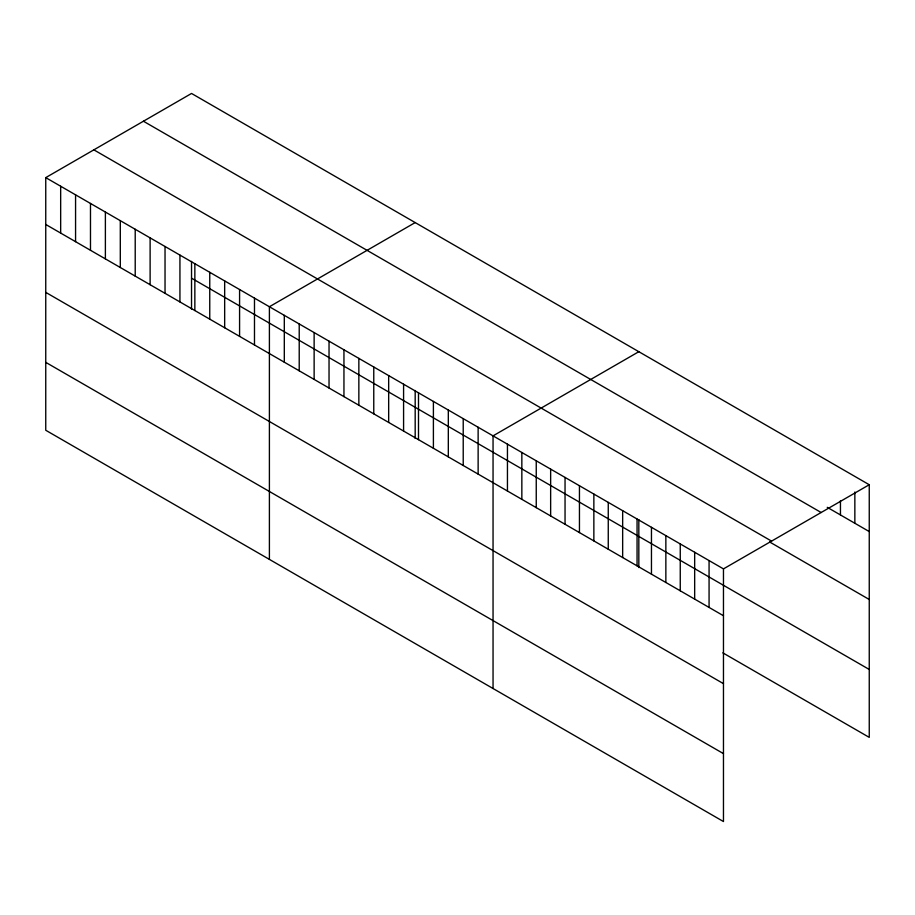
<?xml version="1.0" encoding="UTF-8"?>
<svg xmlns="http://www.w3.org/2000/svg" width="915" height="915" viewBox="0 0 915 915"><rect width="100%" height="100%" fill="white"/><g stroke="black" fill="none" stroke-linecap="round" stroke-linejoin="round"><path stroke-width="1.37" d="M45.75 177.624L723.468 568.89L723.468 821.544L45.75 430.267L45.75 177.624L191.532 93.456L869.25 484.733L869.25 737.376L722.839 652.852M415.181 222.574L269.399 306.742L269.399 559.397M638.83 351.692L493.048 435.86L493.048 688.515M723.468 568.89L869.25 484.733M827.24 507.322L869.25 531.569M143.426 121.226L821.144 512.503M93.856 149.843L771.574 541.12M769.641 541.977L869.25 599.485M191.532 278.183L869.25 669.46M45.75 224.461L723.468 615.738M45.75 292.377L723.468 683.654M45.75 362.351L723.468 753.628M854.85 492.03L854.85 523.254M840.45 500.745L840.45 514.939M709.068 560.575L709.068 607.423M694.668 552.271L694.668 599.108M680.257 543.956L680.257 590.793M665.857 535.641L665.857 582.478M651.457 527.326L651.457 574.163M638.83 519.64L638.83 567.563M637.057 519.011L637.057 565.847M622.658 510.696L622.658 557.532M608.258 502.381L608.258 549.217M593.858 494.066L593.858 540.914M579.447 485.751L579.447 532.599M565.047 477.436L565.047 524.284M550.647 469.121L550.647 515.969M536.247 460.805L536.247 507.653M521.847 452.49L521.847 499.338M507.448 444.175L507.448 491.023M478.133 427.248L478.133 474.096M463.219 418.647L463.219 465.495M448.316 410.034L448.316 456.882M433.401 401.433L433.401 448.27M418.498 392.821L418.498 439.669M415.181 390.511L415.181 438.434M403.584 384.209L403.584 431.057M388.669 375.608L388.669 422.444M373.766 366.995L373.766 413.843M358.852 358.394L358.852 405.231M343.949 349.782L343.949 396.63M329.034 341.169L329.034 388.017M314.131 332.568L314.131 379.405M299.216 323.956L299.216 370.804M284.302 315.343L284.302 362.191M254.484 298.13L254.484 344.978M239.581 289.529L239.581 336.365M224.667 280.916L224.667 327.764M209.752 272.304L209.752 319.152M194.849 263.703L194.849 310.54M191.532 261.393L191.532 309.316M179.935 255.091L179.935 301.939M165.032 246.478L165.032 293.326M150.117 237.877L150.117 284.725M135.214 229.265L135.214 276.113M120.3 220.664L120.3 267.5M105.385 212.051L105.385 258.899M90.482 203.439L90.482 250.287M75.568 194.838L75.568 241.674M60.665 186.225L60.665 233.073"/></g></svg>
